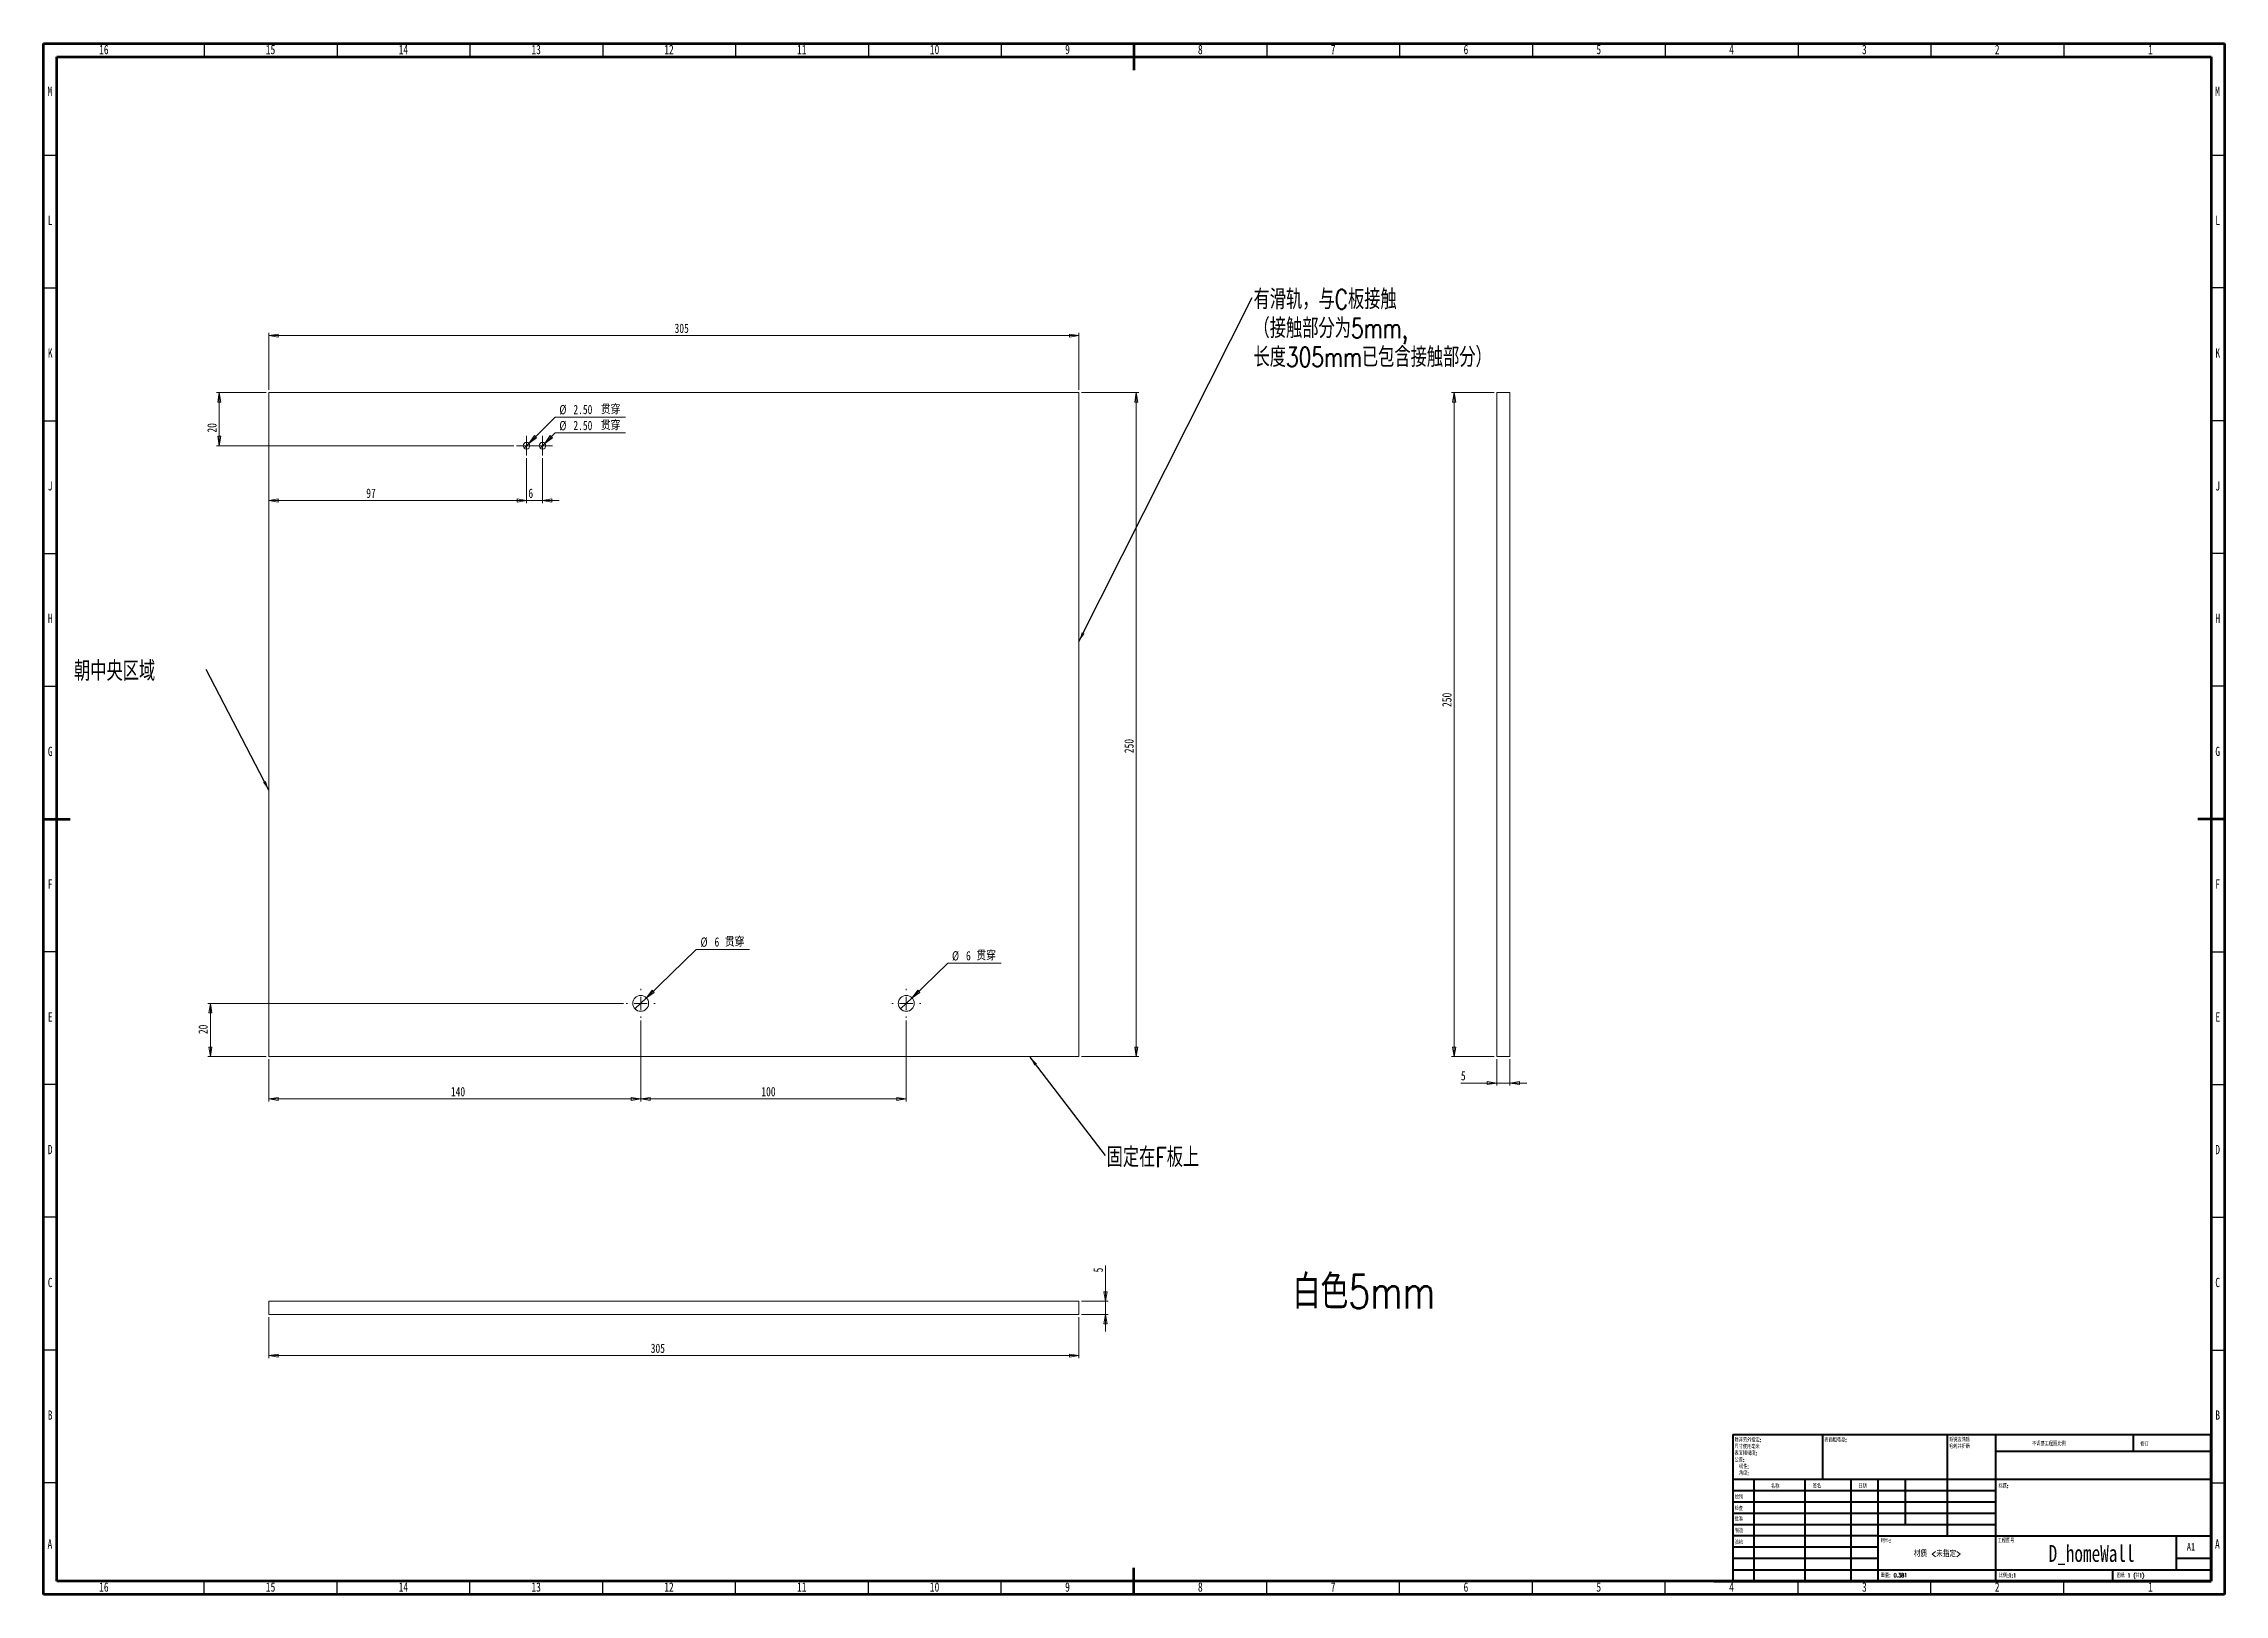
# Model space of a CAD drawing. Header units: millimetres. Extents: x 15 to 836, y 5 to 589.
import ezdxf

# ---------------------------------------------------------------- set-up
doc = ezdxf.new("R2010")
doc.units = ezdxf.units.MM
doc.styles.add('SLDTEXTSTYLE0', font='TXT', dxfattribs={"width": 0.75, "bigfont": 'bigfont'})
doc.styles.add('SLDTEXTSTYLE1', font='TXT', dxfattribs={"width": 0.75})
doc.styles.add('SLDTEXTSTYLE2', font='TXT', dxfattribs={"width": 0.694444, "bigfont": 'bigfont'})
doc.dimstyles.new('SLDDIMSTYLE0', dxfattribs={"dimtxt": 3.5, "dimasz": 3.556, "dimexe": 0, "dimexo": 0.0625, "dimgap": 0.875, "dimtad": 1, "dimrnd": 1e-09, "dimzin": 12, "dimdsep": 46, "dimtxsty": 'SLDTEXTSTYLE1', "dimblk1": 'CLOSED', "dimblk2": 'CLOSED', "dimsah": 1, "dimcen": 0.09, "dimadec": 0, "dimazin": 3, "dimtfac": 1, "dimtofl": 0, "dimtmove": 0, "dimatfit": 3, "dimldrblk": 'CLOSED', "dimfxl": 1, "dimfrac": 2, "dimtolj": 1, "dimtzin": 12, "dimarcsym": 0})
doc.dimstyles.new('SLDDIMSTYLE1', dxfattribs={"dimtxt": 3.5, "dimasz": 3.556, "dimexe": 0, "dimexo": 0.0625, "dimgap": 0.875, "dimtad": 1, "dimrnd": 1e-09, "dimzin": 12, "dimdsep": 46, "dimtxsty": 'SLDTEXTSTYLE1', "dimblk1": 'CLOSED', "dimblk2": 'CLOSED', "dimsah": 1, "dimcen": 0.09, "dimadec": 0, "dimazin": 3, "dimtfac": 1, "dimtmove": 0, "dimatfit": 0, "dimldrblk": 'CLOSED', "dimfxl": 1, "dimfrac": 2, "dimtolj": 1, "dimtzin": 12, "dimarcsym": 0})
doc.dimstyles.new('SLDDIMSTYLE2', dxfattribs={"dimtxt": 3.5, "dimasz": 3.556, "dimexe": 0, "dimexo": 0.0625, "dimgap": 0.875, "dimtad": 0, "dimtih": 1, "dimtoh": 1, "dimrnd": 1e-09, "dimzin": 4, "dimdsep": 46, "dimtxsty": 'SLDTEXTSTYLE1', "dimblk1": 'NONE', "dimblk2": 'CLOSED', "dimsah": 1, "dimcen": 0, "dimadec": 0, "dimazin": 1, "dimtfac": 1, "dimtmove": 0, "dimatfit": 3, "dimldrblk": 'NONE', "dimfxl": 1, "dimfrac": 2, "dimtolj": 1, "dimtzin": 12, "dimarcsym": 0})
doc.dimstyles.new('SLDDIMSTYLE3', dxfattribs={"dimtxt": 3.5, "dimasz": 3.556, "dimexe": 0, "dimexo": 0.0625, "dimgap": 0.875, "dimtad": 0, "dimtih": 1, "dimtoh": 1, "dimrnd": 1e-09, "dimzin": 12, "dimdsep": 46, "dimtxsty": 'SLDTEXTSTYLE1', "dimblk1": 'NONE', "dimblk2": 'CLOSED', "dimsah": 1, "dimcen": 0, "dimadec": 0, "dimazin": 3, "dimtfac": 1, "dimtmove": 0, "dimatfit": 3, "dimldrblk": 'NONE', "dimfxl": 1, "dimfrac": 2, "dimtolj": 1, "dimtzin": 12, "dimarcsym": 0})
doc.dimstyles.new('SLDDIMSTYLE4', dxfattribs={"dimtxt": 0.18, "dimasz": 3.556, "dimexe": 0, "dimexo": 0.0625, "dimgap": 0, "dimtad": 0, "dimtih": 1, "dimtoh": 1, "dimdec": 0, "dimrnd": 1e-09, "dimzin": 0, "dimdsep": 46, "dimtxsty": 'Standard', "dimsah": 1, "dimcen": 0.09, "dimadec": 0, "dimazin": 0, "dimtfac": 3.556, "dimtdec": 0, "dimtofl": 0, "dimtmove": 0, "dimatfit": 3, "dimfxl": 1, "dimfrac": 2, "dimtolj": 1, "dimtzin": 0, "dimarcsym": 0})

# ---------------------------------------------------------------- blocks, each defined once
blk = doc.blocks.new('SW_NOTE_0')
at = {"color": 0, "linetype": 'Continuous', "lineweight": 0, "char_height": 1.5, "attachment_point": 1, "style": 'SLDTEXTSTYLE0'}
for s, insert in [('\\M+18F9C\\M+194F1另\\M+18A4F\\M+18E77\\M+192E8:', (0, 1.93)), ('\\M+1955C\\M+196CA\\M+19165糙\\M+19378:', (0, -3.07)), ('\\M+18EDA\\M+190A1\\M+18E67\\M+19770\\M+19F7C\\M+195C4', (0, -0.57)), ('\\M+18CF6\\M+18DB7:', (0, -5.57)), ('线\\M+190AB:', (1.69, -8.07)), ('\\M+18A70\\M+19378:', (1.69, -10.57))]:
    blk.add_mtext(s, dxfattribs=dict(at, insert=insert))
blk = doc.blocks.new('SW_NOTE_1')
at = {"color": 0, "linetype": 'Continuous', "lineweight": 0, "char_height": 1.5, "attachment_point": 1, "style": 'SLDTEXTSTYLE0'}
for s, insert in [('\\M+18FAB锐边\\M+190B4\\M+18F9C', (0, 1.93)), ('\\M+196D1\\M+18E68\\M+19BF3\\M+190DC\\M+19266', (0, -0.57))]:
    blk.add_mtext(s, dxfattribs=dict(at, insert=insert))
blk = doc.blocks.new('_CLOSED')
at = {"color": 0, "linetype": 'ByBlock', "lineweight": -2}
for p, q in [((-1, 0.166667), (0, 0)), ((-1, 0.166667), (-1, -0.166667)), ((0, 0), (-1, -0.166667)), ((0, 0), (-1, 0))]:
    blk.add_line(p, q, dxfattribs=at)
blk = doc.blocks.new('_D')
at = {"color": 7, "linetype": 'Continuous', "lineweight": 0}
for p, q in [((405.78, 457.58), (427.37, 457.58)), ((426.37, 207.58), (426.37, 457.58)), ((405.78, 207.58), (427.37, 207.58))]:
    blk.add_line(p, q, dxfattribs=at)
at = {"color": 7, "linetype": 'Continuous', "lineweight": 0, "xscale": 3.556, "yscale": 3.556}
for p, rotation in [((426.37, 457.58, -2.5), 90), ((426.37, 207.58, -2.5), 270)]:
    blk.add_blockref('_CLOSED', p, dxfattribs=dict(at, rotation=rotation))
at = {"color": 7, "linetype": 'Continuous', "lineweight": 0, "insert": (421.86, 321.79), "char_height": 3.5, "attachment_point": 1, "rotation": 90, "style": 'SLDTEXTSTYLE1'}
blk.add_mtext('250', dxfattribs=at)
blk = doc.blocks.new('_D_1')
at = {"color": 7, "linetype": 'Continuous', "lineweight": 0}
for p, q in [((99.78, 458.58), (99.78, 480.04)), ((404.78, 479.04), (99.78, 479.04)), ((404.78, 458.58), (404.78, 480.04))]:
    blk.add_line(p, q, dxfattribs=at)
at = {"color": 7, "linetype": 'Continuous', "lineweight": 0, "xscale": 3.556, "yscale": 3.556, "rotation": 180}
blk.add_blockref('_CLOSED', (99.78, 479.04, -2.5), dxfattribs=at)
at = {"color": 7, "linetype": 'Continuous', "lineweight": 0, "xscale": 3.556, "yscale": 3.556}
blk.add_blockref('_CLOSED', (404.78, 479.04, -2.5), dxfattribs=at)
at = {"color": 7, "linetype": 'Continuous', "lineweight": 0, "insert": (252.54, 483.55), "char_height": 3.5, "attachment_point": 1, "style": 'SLDTEXTSTYLE1'}
blk.add_mtext('305', dxfattribs=at)
blk = doc.blocks.new('_D_2')
at = {"color": 7, "linetype": 'Continuous', "lineweight": 0}
for p, q in [((233.28, 227.58), (76.78, 227.58)), ((77.78, 227.58), (77.78, 207.58)), ((98.78, 207.58), (76.78, 207.58))]:
    blk.add_line(p, q, dxfattribs=at)
at = {"color": 7, "linetype": 'Continuous', "lineweight": 0, "xscale": 3.556, "yscale": 3.556}
for p, rotation in [((77.78, 227.58, -2.5), 90), ((77.78, 207.58, -2.5), 270)]:
    blk.add_blockref('_CLOSED', p, dxfattribs=dict(at, rotation=rotation))
at = {"color": 7, "linetype": 'Continuous', "lineweight": 0, "insert": (73.27, 216), "char_height": 3.5, "attachment_point": 1, "rotation": 90, "style": 'SLDTEXTSTYLE1'}
blk.add_mtext('20', dxfattribs=at)
blk = doc.blocks.new('_D_3')
at = {"color": 7, "linetype": 'Continuous', "lineweight": 0}
for p, q in [((239.78, 221.08), (239.78, 190.58)), ((99.78, 206.58), (99.78, 190.58)), ((99.78, 191.58), (239.78, 191.58))]:
    blk.add_line(p, q, dxfattribs=at)
at = {"color": 7, "linetype": 'Continuous', "lineweight": 0, "xscale": 3.556, "yscale": 3.556, "rotation": 180}
blk.add_blockref('_CLOSED', (99.78, 191.58, -2.5), dxfattribs=at)
at = {"color": 7, "linetype": 'Continuous', "lineweight": 0, "xscale": 3.556, "yscale": 3.556}
blk.add_blockref('_CLOSED', (239.78, 191.58, -2.5), dxfattribs=at)
at = {"color": 7, "linetype": 'Continuous', "lineweight": 0, "insert": (168.33, 196.09), "char_height": 3.5, "attachment_point": 1, "style": 'SLDTEXTSTYLE1'}
blk.add_mtext('140', dxfattribs=at)
blk = doc.blocks.new('_D_4')
at = {"color": 7, "linetype": 'Continuous', "lineweight": 0}
for p, q in [((239.78, 221.08), (239.78, 190.58)), ((339.78, 221.08), (339.78, 190.58)), ((239.78, 191.58), (339.78, 191.58))]:
    blk.add_line(p, q, dxfattribs=at)
at = {"color": 7, "linetype": 'Continuous', "lineweight": 0, "xscale": 3.556, "yscale": 3.556, "rotation": 180}
blk.add_blockref('_CLOSED', (239.78, 191.58, -2.5), dxfattribs=at)
at = {"color": 7, "linetype": 'Continuous', "lineweight": 0, "xscale": 3.556, "yscale": 3.556}
blk.add_blockref('_CLOSED', (339.78, 191.58, -2.5), dxfattribs=at)
at = {"color": 7, "linetype": 'Continuous', "lineweight": 0, "insert": (285.21, 196.09), "char_height": 3.5, "attachment_point": 1, "style": 'SLDTEXTSTYLE1'}
blk.add_mtext('100', dxfattribs=at)
blk = doc.blocks.new('_D_5')
at = {"color": 7, "linetype": 'Continuous', "lineweight": 0}
for p, q in [((196.78, 432.83), (196.78, 415.92)), ((99.78, 416.92), (196.78, 416.92))]:
    blk.add_line(p, q, dxfattribs=at)
at = {"color": 7, "linetype": 'Continuous', "lineweight": 0, "xscale": 3.556, "yscale": 3.556, "rotation": 180}
blk.add_blockref('_CLOSED', (99.78, 416.92, -2.5), dxfattribs=at)
at = {"color": 7, "linetype": 'Continuous', "lineweight": 0, "xscale": 3.556, "yscale": 3.556}
blk.add_blockref('_CLOSED', (196.78, 416.92, -2.5), dxfattribs=at)
at = {"color": 7, "linetype": 'Continuous', "lineweight": 0, "insert": (136.46, 421.43), "char_height": 3.5, "attachment_point": 1, "style": 'SLDTEXTSTYLE1'}
blk.add_mtext('97', dxfattribs=at)
blk = doc.blocks.new('_D_6')
at = {"color": 7, "linetype": 'Continuous', "lineweight": 0}
for p, q in [((196.78, 432.83), (196.78, 415.92)), ((202.78, 432.83), (202.78, 415.92)), ((196.78, 416.92), (190.43, 416.92)), ((196.78, 416.92), (202.78, 416.92)), ((202.78, 416.92), (209.13, 416.92))]:
    blk.add_line(p, q, dxfattribs=at)
at = {"color": 7, "linetype": 'Continuous', "lineweight": 0, "xscale": 3.556, "yscale": 3.556}
blk.add_blockref('_CLOSED', (196.78, 416.92, -2.5), dxfattribs=at)
at = {"color": 7, "linetype": 'Continuous', "lineweight": 0, "xscale": 3.556, "yscale": 3.556, "rotation": 180}
blk.add_blockref('_CLOSED', (202.78, 416.92, -2.5), dxfattribs=at)
at = {"color": 7, "linetype": 'Continuous', "lineweight": 0, "insert": (197.5, 421.43), "char_height": 3.5, "attachment_point": 1, "style": 'SLDTEXTSTYLE1'}
blk.add_mtext('6', dxfattribs=at)
blk = doc.blocks.new('_D_7')
at = {"color": 7, "linetype": 'Continuous', "lineweight": 0}
for p, q in [((98.78, 457.58), (80.13, 457.58)), ((81.13, 437.58), (81.13, 457.58)), ((192.03, 437.58), (80.13, 437.58))]:
    blk.add_line(p, q, dxfattribs=at)
at = {"color": 7, "linetype": 'Continuous', "lineweight": 0, "xscale": 3.556, "yscale": 3.556}
for p, rotation in [((81.13, 457.58, -2.5), 90), ((81.13, 437.58, -2.5), 270)]:
    blk.add_blockref('_CLOSED', p, dxfattribs=dict(at, rotation=rotation))
at = {"color": 7, "linetype": 'Continuous', "lineweight": 0, "insert": (76.62, 442.51), "char_height": 3.5, "attachment_point": 1, "rotation": 90, "style": 'SLDTEXTSTYLE1'}
blk.add_mtext('20', dxfattribs=at)
blk = doc.blocks.new('_D_8')
at = {"color": 7, "linetype": 'Continuous', "lineweight": 0}
for p, q in [((197.66, 438.46), (207.58, 448.38)), ((207.58, 448.38), (234.12, 448.38)), ((195.89, 436.7), (197.66, 438.46))]:
    blk.add_line(p, q, dxfattribs=at)
at = {"color": 7, "linetype": 'Continuous', "lineweight": 0, "xscale": 3.556, "yscale": 3.556, "rotation": 225}
blk.add_blockref('_CLOSED', (197.66, 438.46, -2.5), dxfattribs=at)
at = {"color": 7, "linetype": 'Continuous', "lineweight": 0, "char_height": 3.5, "attachment_point": 1}
for s, insert, style in [('%%c', (209.17, 452.89), 'SLDTEXTSTYLE1'), ('2.50', (214.45, 452.95), 'SLDTEXTSTYLE1'), ('贯\\M+190FA', (224.81, 452.95), 'SLDTEXTSTYLE0')]:
    blk.add_mtext(s, dxfattribs=dict(at, insert=insert, style=style))
blk = doc.blocks.new('_NONE')
blk = doc.blocks.new('_D_9')
at = {"color": 7, "linetype": 'Continuous', "lineweight": 0}
for p, q in [((201.89, 436.7), (203.66, 438.46)), ((203.66, 438.46), (207.58, 442.38)), ((207.58, 442.38), (234.12, 442.38))]:
    blk.add_line(p, q, dxfattribs=at)
at = {"color": 7, "linetype": 'Continuous', "lineweight": 0, "xscale": 3.556, "yscale": 3.556, "rotation": 225}
blk.add_blockref('_CLOSED', (203.66, 438.46, -2.5), dxfattribs=at)
at = {"color": 7, "linetype": 'Continuous', "lineweight": 0, "char_height": 3.5, "attachment_point": 1}
for s, insert, style in [('%%c', (209.17, 446.89), 'SLDTEXTSTYLE1'), ('2.50', (214.45, 446.95), 'SLDTEXTSTYLE1'), ('贯\\M+190FA', (224.81, 446.95), 'SLDTEXTSTYLE0')]:
    blk.add_mtext(s, dxfattribs=dict(at, insert=insert, style=style))
blk = doc.blocks.new('_D_10')
at = {"color": 7, "linetype": 'Continuous', "lineweight": 0}
for p, q in [((241.93, 229.67), (260.71, 247.88)), ((260.71, 247.88), (280.79, 247.88)), ((237.62, 225.49), (241.93, 229.67))]:
    blk.add_line(p, q, dxfattribs=at)
at = {"color": 7, "linetype": 'Continuous', "lineweight": 0, "xscale": 3.556, "yscale": 3.556, "rotation": 224.1223633642}
blk.add_blockref('_CLOSED', (241.93, 229.67, -2.5), dxfattribs=at)
at = {"color": 7, "linetype": 'Continuous', "lineweight": 0, "char_height": 3.5, "attachment_point": 1}
for s, insert, style in [('%%c', (262.3, 252.39), 'SLDTEXTSTYLE1'), ('6', (267.58, 252.45), 'SLDTEXTSTYLE1'), ('贯\\M+190FA', (271.48, 252.45), 'SLDTEXTSTYLE0')]:
    blk.add_mtext(s, dxfattribs=dict(at, insert=insert, style=style))
blk = doc.blocks.new('_D_11')
at = {"color": 7, "linetype": 'Continuous', "lineweight": 0}
for p, q in [((341.93, 229.67), (355.4, 242.7)), ((355.4, 242.7), (375.47, 242.7)), ((337.62, 225.49), (341.93, 229.67))]:
    blk.add_line(p, q, dxfattribs=at)
at = {"color": 7, "linetype": 'Continuous', "lineweight": 0, "xscale": 3.556, "yscale": 3.556, "rotation": 224.081134939}
blk.add_blockref('_CLOSED', (341.93, 229.67, -2.5), dxfattribs=at)
at = {"color": 7, "linetype": 'Continuous', "lineweight": 0, "char_height": 3.5, "attachment_point": 1}
for s, insert, style in [('%%c', (356.98, 247.22), 'SLDTEXTSTYLE1'), ('6', (362.26, 247.27), 'SLDTEXTSTYLE1'), ('贯\\M+190FA', (366.16, 247.27), 'SLDTEXTSTYLE0')]:
    blk.add_mtext(s, dxfattribs=dict(at, insert=insert, style=style))
blk = doc.blocks.new('SW_NOTE_2')
at = {"color": 0, "linetype": 'Continuous', "lineweight": 0, "char_height": 7.4083, "attachment_point": 1, "style": 'SLDTEXTSTYLE0'}
for s, insert in [('\\M+1974C\\M+18A8A轨\\M+18143\\M+1975EC\\M+194C2\\M+190DA\\M+19047', (0.53, 3.03)), ('\\M+18169\\M+190DA\\M+19047\\M+19594\\M+195AA为5mm,', (0.53, -7.84)), ('长\\M+19378305mm\\M+19BDF\\M+195EF\\M+18ADC\\M+190DA\\M+19047\\M+19594\\M+195AA\\M+1816A', (0.53, -18.72))]:
    blk.add_mtext(s, dxfattribs=dict(at, insert=insert))
blk = doc.blocks.new('SW_NOTE_3')
at = {"color": 0, "linetype": 'Continuous', "lineweight": 0, "insert": (-49.78, 3.09), "char_height": 7.4083, "attachment_point": 1, "style": 'SLDTEXTSTYLE0'}
blk.add_mtext('\\M+192A9\\M+19286\\M+1899B\\M+18BE6\\M+188E6', dxfattribs=at)
blk = doc.blocks.new('SW_NOTE_4')
at = {"color": 0, "linetype": 'Continuous', "lineweight": 0, "insert": (0.52, 3.12), "char_height": 7.4083, "attachment_point": 1, "style": 'SLDTEXTSTYLE0'}
blk.add_mtext('\\M+18CC5\\M+192E8\\M+18DDDF\\M+194C2\\M+18FE3', dxfattribs=at)
blk = doc.blocks.new('SW_CENTERMARKSYMBOL_0')
at = {"color": 0, "linetype": 'Continuous', "lineweight": 0}
for p, q in [((-2.5, 0), (-3.75, 0)), ((0, 0), (-2.5, 0)), ((0, 2.5), (0, 3.75)), ((0, 0), (0, 2.5)), ((0, 0), (0, -2.5)), ((0, 0), (2.5, 0)), ((2.5, 0), (3.75, 0)), ((0, -2.5), (0, -3.75))]:
    blk.add_line(p, q, dxfattribs=at)
blk = doc.blocks.new('SW_CENTERMARKSYMBOL_1')
at = {"color": 0, "linetype": 'Continuous', "lineweight": 0}
for p, q in [((-5, 0), (-5.5, 0)), ((0, 0), (-2.5, 0)), ((0, 5), (0, 5.5)), ((0, 0), (0, 2.5)), ((0, 0), (0, -2.5)), ((0, 0), (2.5, 0)), ((5, 0), (5.5, 0)), ((0, -5), (0, -5.5))]:
    blk.add_line(p, q, dxfattribs=at)
blk = doc.blocks.new('SW_CENTERMARKSYMBOL_2')
at = {"color": 0, "linetype": 'Continuous', "lineweight": 0}
for p, q in [((-5, 0), (-5.5, 0)), ((0, 0), (-2.5, 0)), ((0, 5), (0, 5.5)), ((0, 0), (0, 2.5)), ((0, 0), (0, -2.5)), ((0, 0), (2.5, 0)), ((5, 0), (5.5, 0)), ((0, -5), (0, -5.5))]:
    blk.add_line(p, q, dxfattribs=at)
blk = doc.blocks.new('SW_CENTERMARKSYMBOL_3')
at = {"color": 0, "linetype": 'Continuous', "lineweight": 0}
for p, q in [((-2.5, 0), (-3.75, 0)), ((0, 0), (-2.5, 0)), ((0, 2.5), (0, 3.75)), ((0, 0), (0, 2.5)), ((0, 0), (0, -2.5)), ((0, 0), (2.5, 0)), ((2.5, 0), (3.75, 0)), ((0, -2.5), (0, -3.75))]:
    blk.add_line(p, q, dxfattribs=at)
blk = doc.blocks.new('_D_12')
at = {"color": 7, "linetype": 'Continuous', "lineweight": 0}
for p, q in [((562.04, 206.58), (562.04, 196.58)), ((567.04, 206.58), (567.04, 196.58)), ((562.04, 197.58), (548.58, 197.58)), ((562.04, 197.58), (567.04, 197.58)), ((567.04, 197.58), (573.39, 197.58))]:
    blk.add_line(p, q, dxfattribs=at)
at = {"color": 7, "linetype": 'Continuous', "lineweight": 0, "xscale": 3.556, "yscale": 3.556}
blk.add_blockref('_CLOSED', (562.04, 197.58, -94.03), dxfattribs=at)
at = {"color": 7, "linetype": 'Continuous', "lineweight": 0, "xscale": 3.556, "yscale": 3.556, "rotation": 180}
blk.add_blockref('_CLOSED', (567.04, 197.58, -94.03), dxfattribs=at)
at = {"color": 7, "linetype": 'Continuous', "lineweight": 0, "insert": (548.58, 202.09), "char_height": 3.5, "attachment_point": 1, "style": 'SLDTEXTSTYLE1'}
blk.add_mtext('5', dxfattribs=at)
blk = doc.blocks.new('_D_13')
at = {"color": 7, "linetype": 'Continuous', "lineweight": 0}
for p, q in [((561.04, 457.58), (545.04, 457.58)), ((546.04, 207.58), (546.04, 457.58)), ((561.04, 207.58), (545.04, 207.58))]:
    blk.add_line(p, q, dxfattribs=at)
at = {"color": 7, "linetype": 'Continuous', "lineweight": 0, "xscale": 3.556, "yscale": 3.556}
for p, rotation in [((546.04, 457.58, -94.03), 90), ((546.04, 207.58, -94.03), 270)]:
    blk.add_blockref('_CLOSED', p, dxfattribs=dict(at, rotation=rotation))
at = {"color": 7, "linetype": 'Continuous', "lineweight": 0, "insert": (541.53, 339.19), "char_height": 3.5, "attachment_point": 1, "rotation": 90, "style": 'SLDTEXTSTYLE1'}
blk.add_mtext('250', dxfattribs=at)
blk = doc.blocks.new('_D_14')
at = {"color": 7, "linetype": 'Continuous', "lineweight": 0}
for p, q in [((99.78, 109.39), (99.78, 93.92)), ((404.78, 109.39), (404.78, 93.92)), ((99.78, 94.92), (404.78, 94.92))]:
    blk.add_line(p, q, dxfattribs=at)
at = {"color": 7, "linetype": 'Continuous', "lineweight": 0, "xscale": 3.556, "yscale": 3.556, "rotation": 180}
blk.add_blockref('_CLOSED', (99.78, 94.92, 75.87), dxfattribs=at)
at = {"color": 7, "linetype": 'Continuous', "lineweight": 0, "xscale": 3.556, "yscale": 3.556}
blk.add_blockref('_CLOSED', (404.78, 94.92, 75.87), dxfattribs=at)
at = {"color": 7, "linetype": 'Continuous', "lineweight": 0, "insert": (243.56, 99.44), "char_height": 3.5, "attachment_point": 1, "style": 'SLDTEXTSTYLE1'}
blk.add_mtext('305', dxfattribs=at)
blk = doc.blocks.new('_D_15')
at = {"color": 7, "linetype": 'Continuous', "lineweight": 0}
for p, q in [((414.78, 115.39), (414.78, 128.85)), ((405.78, 115.39), (415.78, 115.39)), ((414.78, 115.39), (414.78, 110.39)), ((405.78, 110.39), (415.78, 110.39)), ((414.78, 110.39), (414.78, 104.04))]:
    blk.add_line(p, q, dxfattribs=at)
at = {"color": 7, "linetype": 'Continuous', "lineweight": 0, "xscale": 3.556, "yscale": 3.556}
for p, rotation in [((414.78, 115.39, 75.87), 270), ((414.78, 110.39, 75.87), 90)]:
    blk.add_blockref('_CLOSED', p, dxfattribs=dict(at, rotation=rotation))
at = {"color": 7, "linetype": 'Continuous', "lineweight": 0, "insert": (410.27, 126.26), "char_height": 3.5, "attachment_point": 1, "rotation": 90, "style": 'SLDTEXTSTYLE1'}
blk.add_mtext('5', dxfattribs=at)

msp = doc.modelspace()

# ---------------------------------------------------------------- linework, layer by layer
at = {"color": 7, "linetype": 'Continuous', "lineweight": 60}
for p, q in [((15, 589), (836, 589)), ((15, 5), (15, 589)), ((20, 584), (831, 584)), ((20, 10), (20, 584)), ((425.5, 589), (425.5, 579)), ((831, 584), (831, 10)), ((836, 589), (836, 5)), ((15, 297), (25, 297)), ((836, 297), (826, 297)), ((831, 10), (831, 65.25)), ((831, 65.25), (831, 10)), ((831, 10), (20, 10)), ((425.5, 5), (425.5, 15)), ((643.8, 10), (831, 10)), ((836, 5), (15, 5))]:
    msp.add_line(p, q, dxfattribs=at)
at = {"color": 7, "linetype": 'Continuous', "lineweight": 30}
for p, q in [((75.5, 589), (75.5, 584)), ((125.5, 589), (125.5, 584)), ((175.5, 589), (175.5, 584)), ((225.5, 589), (225.5, 584)), ((275.5, 589), (275.5, 584)), ((325.5, 589), (325.5, 584)), ((375.5, 589), (375.5, 584)), ((475.5, 589), (475.5, 584)), ((525.5, 589), (525.5, 584)), ((575.5, 589), (575.5, 584)), ((625.5, 589), (625.5, 584)), ((675.5, 589), (675.5, 584)), ((725.5, 589), (725.5, 584)), ((775.5, 589), (775.5, 584)), ((15, 547), (20, 547)), ((831, 547), (836, 547)), ((15, 497), (20, 497)), ((836, 497), (831, 497)), ((15, 447), (20, 447)), ((836, 447), (831, 447)), ((15, 397), (20, 397)), ((836, 397), (831, 397)), ((15, 347), (20, 347)), ((836, 347), (831, 347)), ((20, 247), (15, 247)), ((831, 247), (836, 247)), ((20, 197), (15, 197)), ((831, 197), (836, 197)), ((20, 147), (15, 147)), ((831, 147), (836, 147)), ((20, 97), (15, 97)), ((831, 97), (836, 97)), ((20, 47), (15, 47)), ((831, 47), (836, 47)), ((75.5, 5), (75.5, 10)), ((125.5, 5), (125.5, 10)), ((175.5, 5), (175.5, 10)), ((225.5, 5), (225.5, 10)), ((275.5, 5), (275.5, 10)), ((325.5, 5), (325.5, 10)), ((375.5, 5), (375.5, 10)), ((475.5, 5), (475.5, 10)), ((525.5, 5), (525.5, 10)), ((575.5, 5), (575.5, 10)), ((625.5, 5), (625.5, 10)), ((675.5, 5), (675.5, 10)), ((725.5, 5), (725.5, 10)), ((775.5, 5), (775.5, 10))]:
    msp.add_line(p, q, dxfattribs=at)
at = {"color": 7, "linetype": 'Continuous', "lineweight": 15}
for p, q in [((99.777, 457.579), (99.777, 207.579)), ((404.777, 457.579), (99.777, 457.579)), ((404.777, 207.579), (404.777, 457.579)), ((562.043, 207.579), (562.043, 457.579)), ((562.043, 457.579), (567.043, 457.579)), ((567.043, 207.579), (567.043, 457.579)), ((99.777, 207.579), (404.777, 207.579)), ((562.043, 207.579), (567.043, 207.579)), ((99.777, 115.387), (404.777, 115.387)), ((99.777, 115.387), (99.777, 110.387)), ((404.777, 115.387), (404.777, 110.387)), ((99.777, 110.387), (404.777, 110.387))]:
    msp.add_line(p, q, dxfattribs=at)
at = {"color": 7, "linetype": 'Continuous', "lineweight": 40}
for p, q in [((651, 65.25), (831, 65.25)), ((651, 65.25), (651, 10)), ((684.8, 48.25), (684.8, 65.25)), ((731.6, 65.25), (731.6, 27)), ((749.8, 65.25), (749.8, 10)), ((831, 58.875), (749.8, 58.875)), ((801.8, 58.875), (801.8, 65.25)), ((831, 48.25), (651, 48.25)), ((749.8, 44), (651, 44)), ((658.8, 48.25), (658.8, 10)), ((677.991, 48.25), (677.991, 10)), ((695.399, 48.25), (695.399, 10)), ((705.6, 10), (705.6, 48.25)), ((716, 31.25), (716, 48.25)), ((749.8, 39.75), (651, 39.75)), ((749.8, 35.5), (651, 35.5)), ((749.8, 31.25), (651, 31.25)), ((705.6, 27), (651, 27)), ((705.6, 27), (831, 27)), ((818, 14.25), (818, 27)), ((705.6, 22.75), (651, 22.75)), ((705.6, 18.5), (651, 18.5)), ((831, 18.5), (818, 18.5)), ((651, 14.25), (831, 14.25)), ((794, 10), (794, 14.25))]:
    msp.add_line(p, q, dxfattribs=at)
at = {"color": 7, "linetype": 'Continuous', "lineweight": 15}
for centre, radius in [((196.777, 437.579), 1.25), ((202.777, 437.579), 1.25), ((239.777, 227.579), 3), ((339.777, 227.579), 3)]:
    msp.add_circle(centre, radius, dxfattribs=at)

# ---------------------------------------------------------------- block references
at = {"color": 7, "linetype": 'Continuous', "lineweight": 0}
for name, p in [('SW_NOTE_2', (469.973, 493.371)), ('SW_CENTERMARKSYMBOL_0', (196.777, 437.579)), ('SW_CENTERMARKSYMBOL_3', (202.777, 437.579)), ('SW_NOTE_3', (76.229, 353.348)), ('SW_CENTERMARKSYMBOL_1', (239.777, 227.579)), ('SW_CENTERMARKSYMBOL_2', (339.777, 227.579)), ('SW_NOTE_4', (414.665, 170.224)), ('SW_NOTE_0', (651.594, 61.987)), ('SW_NOTE_1', (732.309, 62.069))]:
    msp.add_blockref(name, p, dxfattribs=at)

# ---------------------------------------------------------------- texts
for s, insert, char_height, attachment_point, style in [('16', (37.68, 588.517), 3.5, 2, 'SLDTEXTSTYLE1'), ('15', (100.43, 588.517), 3.5, 2, 'SLDTEXTSTYLE1'), ('14', (150.43, 588.517), 3.5, 2, 'SLDTEXTSTYLE1'), ('13', (200.43, 588.517), 3.5, 2, 'SLDTEXTSTYLE1'), ('12', (250.43, 588.517), 3.5, 2, 'SLDTEXTSTYLE1'), ('11', (300.43, 588.517), 3.5, 2, 'SLDTEXTSTYLE1'), ('10', (350.43, 588.517), 3.5, 2, 'SLDTEXTSTYLE1'), ('9', (400.465, 588.517), 3.5, 2, 'SLDTEXTSTYLE1'), ('8', (450.465, 588.517), 3.5, 2, 'SLDTEXTSTYLE1'), ('7', (500.465, 588.517), 3.5, 2, 'SLDTEXTSTYLE1'), ('6', (550.465, 588.517), 3.5, 2, 'SLDTEXTSTYLE1'), ('5', (600.465, 588.517), 3.5, 2, 'SLDTEXTSTYLE1'), ('4', (650.465, 588.517), 3.5, 2, 'SLDTEXTSTYLE1'), ('3', (700.465, 588.517), 3.5, 2, 'SLDTEXTSTYLE1'), ('2', (750.465, 588.517), 3.5, 2, 'SLDTEXTSTYLE1'), ('1', (808.215, 588.517), 3.5, 2, 'SLDTEXTSTYLE1'), ('M', (17.38, 572.803), 3.5, 2, 'SLDTEXTSTYLE1'), ('M', (833.38, 572.803), 3.5, 2, 'SLDTEXTSTYLE1'), ('L', (17.462, 524.21), 3.5, 2, 'SLDTEXTSTYLE1'), ('L', (833.462, 524.21), 3.5, 2, 'SLDTEXTSTYLE1'), ('K', (17.489, 474.267), 3.5, 2, 'SLDTEXTSTYLE1'), ('K', (833.489, 474.267), 3.5, 2, 'SLDTEXTSTYLE1'), ('J', (17.468, 424.21), 3.5, 2, 'SLDTEXTSTYLE1'), ('J', (833.468, 424.21), 3.5, 2, 'SLDTEXTSTYLE1'), ('H', (17.491, 374.267), 3.5, 2, 'SLDTEXTSTYLE1'), ('H', (833.491, 374.267), 3.5, 2, 'SLDTEXTSTYLE1'), ('G', (17.489, 324.21), 3.5, 2, 'SLDTEXTSTYLE1'), ('G', (833.489, 324.21), 3.5, 2, 'SLDTEXTSTYLE1'), ('F', (17.464, 274.267), 3.5, 2, 'SLDTEXTSTYLE1'), ('F', (833.464, 274.267), 3.5, 2, 'SLDTEXTSTYLE1'), ('E', (17.506, 224.21), 3.5, 2, 'SLDTEXTSTYLE1'), ('E', (833.506, 224.21), 3.5, 2, 'SLDTEXTSTYLE1'), ('D', (17.46, 174.267), 3.5, 2, 'SLDTEXTSTYLE1'), ('D', (833.46, 174.267), 3.5, 2, 'SLDTEXTSTYLE1'), ('C', (17.464, 124.21), 3.5, 2, 'SLDTEXTSTYLE1'), ('\\M+19492\\M+190465mm', (485.253, 125.308), 12.7, 1, 'SLDTEXTSTYLE0'), ('C', (833.464, 124.21), 3.5, 2, 'SLDTEXTSTYLE1'), ('B', (17.473, 74.267), 3.5, 2, 'SLDTEXTSTYLE1'), ('B', (833.473, 74.267), 3.5, 2, 'SLDTEXTSTYLE1'), ('\\M+1955C\\M+196CA\\M+19165糙\\M+19378:', (685.371, 63.919), 1.5, 1, 'SLDTEXTSTYLE0'), ('\\M+19573调\\M+190AE\\M+18D48\\M+192F6图\\M+194E4\\M+197E1', (763.615, 62.533), 1.5, 1, 'SLDTEXTSTYLE0'), ('\\M+18F43订', (804.328, 62.335), 1.5, 1, 'SLDTEXTSTYLE0'), ('绘\\M+190A7', (651.685, 42.43), 1.5, 1, 'SLDTEXTSTYLE0'), ('\\M+196BC\\M+18FCC', (665.322, 46.501), 1.5, 1, 'SLDTEXTSTYLE0'), ('签\\M+196BC', (681.034, 46.562), 1.5, 1, 'SLDTEXTSTYLE0'), ('\\M+193FA\\M+18AFA', (698.215, 46.576), 1.5, 1, 'SLDTEXTSTYLE0'), ('标题:', (750.956, 46.576), 1.5, 1, 'SLDTEXTSTYLE0'), ('\\M+194E1\\M+18F79', (651.622, 34.177), 1.5, 1, 'SLDTEXTSTYLE0'), ('检查', (651.624, 38.154), 1.5, 1, 'SLDTEXTSTYLE0'), ('A', (17.36, 25.71), 3.5, 2, 'SLDTEXTSTYLE1'), ('验检', (651.677, 25.35), 1.5, 1, 'SLDTEXTSTYLE0'), ('\\M+190A7\\M+191A2', (651.682, 29.734), 1.5, 1, 'SLDTEXTSTYLE0'), ('\\M+18DDE\\M+197BF:', (706.646, 25.986), 1.5, 1, 'SLDTEXTSTYLE0'), ('\\M+18D48\\M+192F6图\\M+18D86', (750.629, 25.986), 1.5, 1, 'SLDTEXTSTYLE0'), ('A', (833.36, 25.71), 3.5, 2, 'SLDTEXTSTYLE1'), ('\\M+18DDE质 <\\M+196A2\\M+18E77\\M+192E8>', (727.966, 21.486), 2.38125, 2, 'SLDTEXTSTYLE0'), ('D_homeWall', (786.011, 23.607), 6.35, 2, 'SLDTEXTSTYLE1'), ('A1', (821.871, 24.406), 2.9104, 1, 'SLDTEXTSTYLE1'), ('16', (37.68, 9.517), 3.5, 2, 'SLDTEXTSTYLE1'), ('15', (100.43, 9.517), 3.5, 2, 'SLDTEXTSTYLE1'), ('14', (150.43, 9.517), 3.5, 2, 'SLDTEXTSTYLE1'), ('13', (200.43, 9.517), 3.5, 2, 'SLDTEXTSTYLE1'), ('12', (250.43, 9.517), 3.5, 2, 'SLDTEXTSTYLE1'), ('11', (300.43, 9.517), 3.5, 2, 'SLDTEXTSTYLE1'), ('10', (350.43, 9.517), 3.5, 2, 'SLDTEXTSTYLE1'), ('9', (400.465, 9.517), 3.5, 2, 'SLDTEXTSTYLE1'), ('8', (450.465, 9.517), 3.5, 2, 'SLDTEXTSTYLE1'), ('7', (500.465, 9.517), 3.5, 2, 'SLDTEXTSTYLE1'), ('6', (550.465, 9.517), 3.5, 2, 'SLDTEXTSTYLE1'), ('5', (600.465, 9.517), 3.5, 2, 'SLDTEXTSTYLE1'), ('4', (650.465, 9.517), 3.5, 2, 'SLDTEXTSTYLE1'), ('3', (700.465, 9.517), 3.5, 2, 'SLDTEXTSTYLE1'), ('\\M+18F64\\M+197CA: 0.381', (706.618, 12.949), 1.4986, 1, 'SLDTEXTSTYLE0'), ('2', (750.465, 9.517), 3.5, 2, 'SLDTEXTSTYLE1'), ('\\M+194E4\\M+197E1:1:1', (751.074, 12.9), 1.5, 1, 'SLDTEXTSTYLE0'), ('图纸 1 (\\M+18BA41)', (795.478, 12.9), 1.5, 1, 'SLDTEXTSTYLE2'), ('1', (808.215, 9.517), 3.5, 2, 'SLDTEXTSTYLE1')]:
    msp.add_mtext(s, dxfattribs=dict(at, insert=insert, char_height=char_height, attachment_point=attachment_point, style=style))

# ---------------------------------------------------------------- dimensions: what is measured, and where the dimension line sits
for base, p1, p2, dimstyle, picture, middle in [((99.777, 479.04), (404.777, 457.579), (99.777, 457.579), 'SLDDIMSTYLE0', '_D_1', (256.422, 479.04)), ((196.777, 416.916), (99.777, 457.579), (196.777, 433.829), 'SLDDIMSTYLE0', '_D_5', (139.049, 416.916)), ((202.777, 416.916), (196.777, 433.829), (202.777, 433.829), 'SLDDIMSTYLE1', '_D_6', (198.794, 416.916)), ((239.777, 191.579), (99.777, 207.579), (239.777, 222.079), 'SLDDIMSTYLE0', '_D_3', (172.212, 191.579)), ((339.777, 191.579), (239.777, 222.079), (339.777, 222.079), 'SLDDIMSTYLE0', '_D_4', (289.086, 191.579)), ((567.043, 197.579), (562.043, 207.579), (567.043, 207.579), 'SLDDIMSTYLE1', '_D_12', (549.875, 197.579)), ((404.777, 94.925), (99.777, 110.387), (404.777, 110.387), 'SLDDIMSTYLE0', '_D_14', (247.441, 94.925))]:
    dim = msp.add_linear_dim(base=base, p1=p1, p2=p2, dimstyle=dimstyle, dxfattribs=at)
    dim.commit()
    dim.dimension.update_dxf_attribs({"geometry": picture, "text_midpoint": middle, "dimtype": 160})
for base, p1, p2, dimstyle, picture, middle in [((81.129, 457.579), (193.027, 437.579), (99.777, 457.579), 'SLDDIMSTYLE1', '_D_7', (81.129, 445.093)), ((426.372, 457.579), (404.777, 207.579), (404.777, 457.579), 'SLDDIMSTYLE0', '_D', (426.372, 325.67)), ((546.043, 457.579), (562.043, 207.579), (562.043, 457.579), 'SLDDIMSTYLE0', '_D_13', (546.043, 343.067)), ((77.777, 207.579), (234.277, 227.579), (99.777, 207.579), 'SLDDIMSTYLE1', '_D_2', (77.777, 218.585)), ((414.777, 110.387), (404.777, 115.387), (404.777, 110.387), 'SLDDIMSTYLE1', '_D_15', (414.777, 127.556))]:
    dim = msp.add_linear_dim(base=base, p1=p1, p2=p2, angle=90, dimstyle=dimstyle, dxfattribs=at)
    dim.commit()
    dim.dimension.update_dxf_attribs({"geometry": picture, "text_midpoint": middle, "dimtype": 160})
for p1, p2, dimstyle, picture, middle in [((195.893, 436.695), (197.661, 438.463), 'SLDDIMSTYLE2', '_D_8', (221.647, 451.188)), ((201.893, 436.695), (203.661, 438.463), 'SLDDIMSTYLE2', '_D_9', (221.647, 445.188)), ((237.623, 225.49), (241.93, 229.668), 'SLDDIMSTYLE3', '_D_10', (271.545, 250.687)), ((337.622, 225.492), (341.932, 229.666), 'SLDDIMSTYLE3', '_D_11', (366.229, 245.51))]:
    dim = msp.add_diameter_dim_2p(p1=p1, p2=p2, text='<> 贯穿', dimstyle=dimstyle, dxfattribs=at)
    dim.commit()
    dim.dimension.update_dxf_attribs({"geometry": picture, "text_midpoint": middle, "dimtype": 163})

# ---------------------------------------------------------------- leaders
for points in [[(404.777, 363.832), (469.973, 493.371)], [(99.777, 307.848), (76.229, 353.348)], [(386.339, 207.362), (414.665, 170.224)]]:
    msp.add_leader(points, dimstyle='SLDDIMSTYLE4', dxfattribs=at)

doc.saveas('drawing.dxf')
